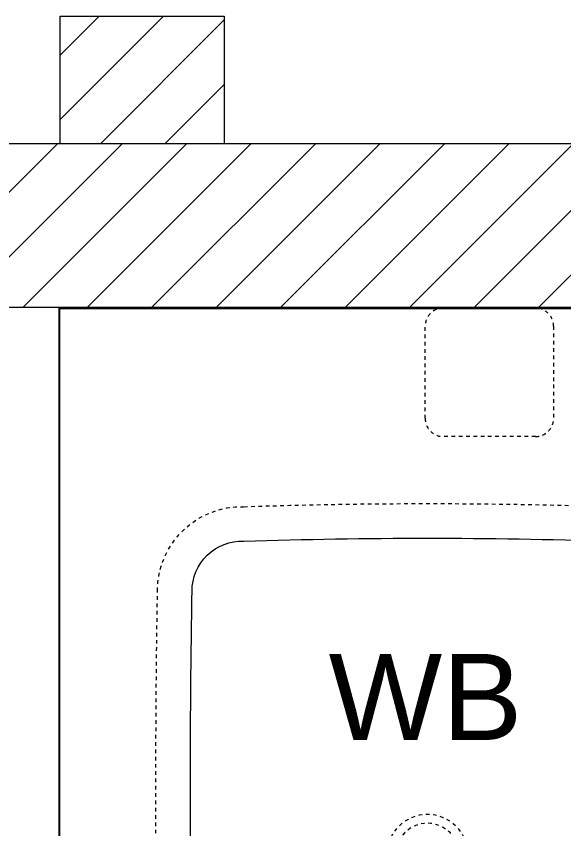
# Model space of a CAD drawing. Header units: inches. Extents: x 0 to 2865, y 0 to 4378.
# Drawn here: x 1636.34 to 1651.35, y 1396.11 to 1418.38 of the extents above; entities that cross this region are included whole.
import ezdxf

# ---------------------------------------------------------------- set-up
doc = ezdxf.new("R2010")
doc.units = ezdxf.units.IN
doc.linetypes.add('DASHED', pattern=[0.75, 0.5, -0.25])
for name, color, linetype, lineweight in [('A-WALL', 113, 'Continuous', 9), ('I-FIXTURE', 8, 'Continuous', 5), ('l-FIXTURE', 7, 'Continuous', 5)]:
    doc.layers.add(name, color=color, linetype=linetype, lineweight=lineweight)
doc.layers.add('I-FURN', color=8, linetype='Continuous')
doc.layers.add('TTEXT', color=7, linetype='Continuous')
doc.styles.add('A-ARCH-B01FL$0$Annotative', font='arial.ttf')
doc.styles.get("Standard").update_dxf_attribs({"font": 'arial.ttf'})

# ---------------------------------------------------------------- blocks, each defined once
blk = doc.blocks.new('WB')
at = {"color": 0, "linetype": 'DASHED', "lineweight": 5, "ltscale": 0.1}
blk.add_lwpolyline([(14.841, -7.241, 0.005975), (14.88, -0.001, 0.005975), (14.841, 7.241, 0.421899), (12.474, 9.555, 0.016836), (2.405, 9.555, 0.421667), (0.039, 7.241, 0.005823), (0, 0, 0.005823), (0.039, -7.241, 0.421667), (2.405, -9.555, 0.016836), (12.474, -9.555, 0.421899)], format="xyb", close=True, dxfattribs=at)
at = {"color": 0, "lineweight": 5}
blk.add_lwpolyline([(13.936, 0.745, 0.005371), (13.893, 7.235, 0.428792), (12.473, 8.607, 0.01694), (2.406, 8.607, 0.428462), (0.987, 7.235, 0.005836), (0.947, 0, 0.005836), (0.987, -7.235, 0.428462), (2.406, -8.607, 0.01694), (12.473, -8.607, 0.428792), (13.893, -7.235, 0.005316), (13.936, -0.813, 0.005316)], format="xyb", dxfattribs=at)
at = {"color": 0, "linetype": 'DASHED', "lineweight": 5, "ltscale": 0.1}
for centre, radius in [((7.44, -0.001), 1.115), ((7.44, 0), 0.875)]:
    blk.add_circle(centre, radius, dxfattribs=at)
for tag, p in [('MODELNUMBER', (7.428, 0.003)), ('TRADENAME', (7.429, 0.003)), ('PRODUCT', (7.431, 0.003)), ('MATERIAL', (7.433, 0.003))]:
    blk.add_attdef(tag, p, '', height=0.001, rotation=270, dxfattribs=at)

msp = doc.modelspace()

# ---------------------------------------------------------------- hatches: boundary and pattern name
at = {"layer": 'A-WALL', "lineweight": 5, "transparency": 33554636}
h = msp.add_hatch(dxfattribs=at)
h.set_pattern_fill('ANSI31', color=8, scale=10, angle=180)
h.set_pattern_definition([(225, (-17776.0094, -2922.4896), (0.88388348, -0.88388348), [])])
h.paths.add_polyline_path([(1637.546, 1418.384), (1642.046, 1418.384), (1642.046, 1414.884), (1637.546, 1414.884)])
h = msp.add_hatch(dxfattribs=at)
h.set_pattern_fill('ANSI31', color=8, scale=10, angle=180)
h.set_pattern_definition([(225, (-17854.956, -2922.4736), (0.88388348, -0.88388348), [])])
h.paths.add_polyline_path([(1659.521, 1414.9), (1659.521, 1410.4), (1635.546, 1410.4), (1635.546, 1414.9)])

# ---------------------------------------------------------------- linework, layer by layer
at = {"layer": 'A-WALL', "color": 8, "lineweight": 5, "transparency": 33554636}
for points in [[(1637.546, 1418.384), (1642.046, 1418.384), (1642.046, 1414.884), (1637.546, 1414.884)], [(1659.521, 1414.9), (1659.521, 1410.4), (1635.546, 1410.4), (1635.546, 1414.9)]]:
    msp.add_lwpolyline(points, close=True, dxfattribs=at)
at = {"layer": 'I-FIXTURE', "color": 8, "linetype": 'DASHED', "lineweight": 5, "ltscale": 0.1, "transparency": 33554636}
msp.add_lwpolyline([(1651.077, 1407.361, -0.414214), (1650.577, 1406.861), (1648.054, 1406.861, -0.414214), (1647.554, 1407.361), (1647.554, 1407.361), (1647.554, 1409.884, -0.414214), (1648.054, 1410.384), (1650.577, 1410.384, -0.414214), (1651.077, 1409.884)], format="xyb", close=True, dxfattribs=at)
at = {"layer": 'I-FURN', "color": 8, "transparency": 33554636}
msp.add_lwpolyline([(1659.546, 1410.384), (1659.546, 1380.384), (1638.893, 1380.384, -0.414214), (1637.529, 1381.748), (1637.529, 1410.384)], format="xyb", close=True, dxfattribs=at)

# ---------------------------------------------------------------- block references
at = {"layer": 'l-FIXTURE', "color": 8, "lineweight": 5, "transparency": 33554636, "xscale": -1, "rotation": 180}
msp.add_blockref('WB', (1640.177, 1395.384), dxfattribs=at)

# ---------------------------------------------------------------- texts
at = {"layer": 'TTEXT', "color": 8, "lineweight": 5, "ltscale": 0.001, "transparency": 33554636, "insert": (1644.907, 1399.723), "char_height": 2.3609, "attachment_point": 4, "style": 'A-ARCH-B01FL$0$Annotative'}
msp.add_mtext('WB', dxfattribs=at)

doc.saveas('drawing.dxf')
